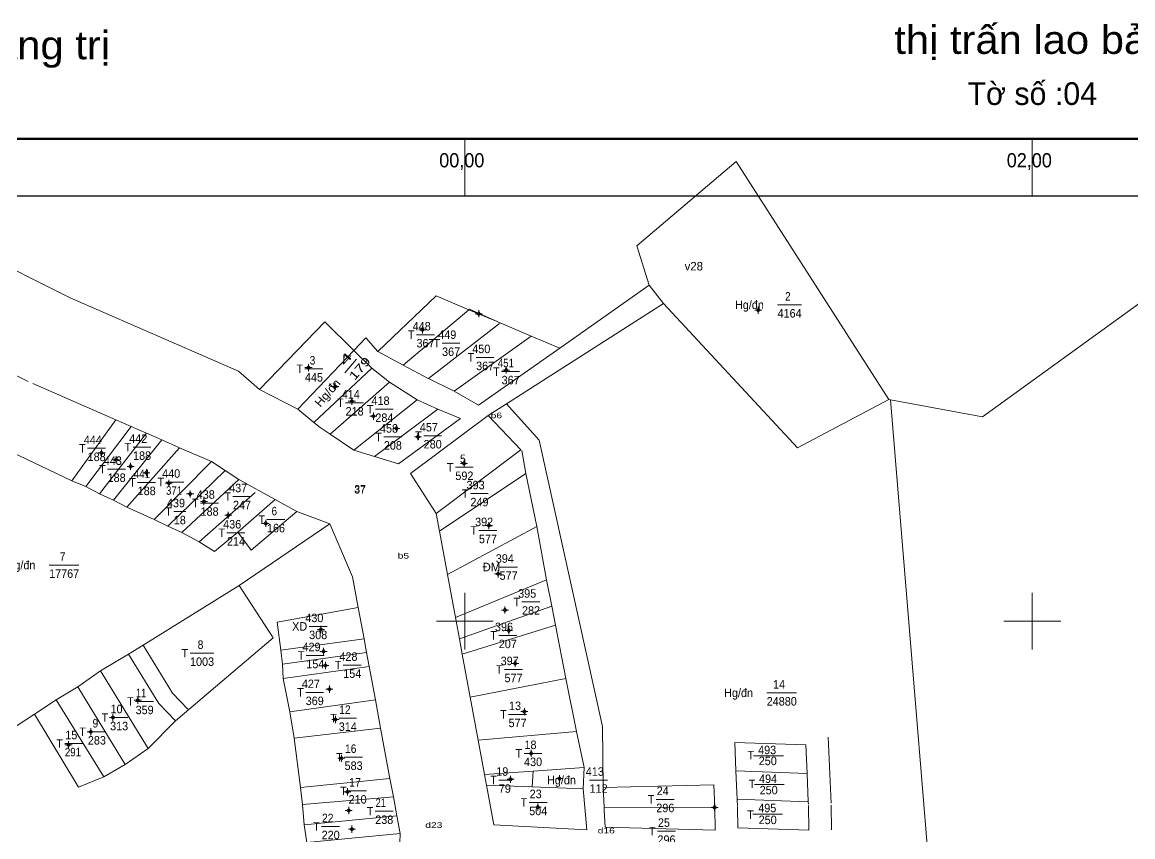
# Model space of a CAD drawing. Header units: metres. Extents: x 399630 to 400794, y 49521 to 50842.
# Drawn here: x 399844 to 400235.4, y 50524 to 50811.2 of the extents above; entities that cross this region are included whole.
import ezdxf
from ezdxf.enums import TextEntityAlignment as Align

# ---------------------------------------------------------------- set-up
doc = ezdxf.new("R2010")
doc.units = ezdxf.units.M
doc.header["$LTSCALE"] = 1.2
for name, color, linetype, lineweight in [('11', 7, 'Continuous', 13), ('15', 7, 'Continuous', 13), ('22', 7, 'Continuous', 13), ('63', 7, 'Continuous', 13)]:
    doc.layers.add(name, color=color, linetype=linetype, lineweight=lineweight)
doc.layers.add('50', color=7, linetype='Continuous')

msp = doc.modelspace()

# ---------------------------------------------------------------- hatches: boundary and pattern name
at = {"layer": '11'}
for points in [[(400005.063, 50708.413, 1), (400004.763, 50708.413, 1)], [(400103.583, 50709.662, 1), (400103.283, 50709.662, 1)], [(399985.237, 50702.733, 1), (399984.937, 50702.733, 1)], [(399945.09, 50689.417, 1), (399944.79, 50689.417, 1)], [(400014.725, 50688.537, 1), (400014.425, 50688.537, 1)], [(399954.518, 50682.735, 1), (399954.218, 50682.735, 1)], [(399960.374, 50677.54, 1), (399960.074, 50677.54, 1)], [(399967.944, 50672.3, 1), (399967.644, 50672.3, 1)], [(399976.071, 50667.978, 1), (399975.771, 50667.978, 1)], [(399983.672, 50665.017, 1), (399983.372, 50665.017, 1)], [(399872.153, 50659.302, 1), (399871.853, 50659.302, 1)], [(399877.281, 50656.942, 1), (399876.981, 50656.942, 1)], [(399999.916, 50655.638, 1), (399999.616, 50655.638, 1)], [(399882.411, 50654.578, 1), (399882.111, 50654.578, 1)], [(399887.959, 50652.343, 1), (399887.659, 50652.343, 1)], [(399895.844, 50648.632, 1), (399895.544, 50648.632, 1)], [(399903.371, 50644.867, 1), (399903.071, 50644.867, 1)], [(399908.237, 50642.166, 1), (399907.937, 50642.166, 1)], [(399916.832, 50637.33, 1), (399916.532, 50637.33, 1)], [(399930.005, 50634.475, 1), (399929.705, 50634.475, 1)], [(400008.67, 50633.72, 1), (400008.37, 50633.72, 1)], [(400011.899, 50616.698, 1), (400011.599, 50616.698, 1)], [(400014.294, 50603.954, 1), (400013.994, 50603.954, 1)], [(399949.452, 50597.083, 1), (399949.152, 50597.083, 1)], [(400015.675, 50596.687, 1), (400015.375, 50596.687, 1)], [(399950.371, 50589.341, 1), (399950.071, 50589.341, 1)], [(400017.903, 50585.145, 1), (400017.603, 50585.145, 1)], [(399951.018, 50584.394, 1), (399950.718, 50584.394, 1)], [(399952.453, 50576.05, 1), (399952.153, 50576.05, 1)], [(399884.926, 50572.168, 1), (399884.626, 50572.168, 1)], [(399876.18, 50566.031, 1), (399875.88, 50566.031, 1)], [(399954.601, 50565.358, 1), (399954.301, 50565.358, 1)], [(400021.169, 50568.141, 1), (400020.869, 50568.141, 1)], [(399868.358, 50560.997, 1), (399868.058, 50560.997, 1)], [(399860.498, 50556.465, 1), (399860.198, 50556.465, 1)], [(400023.558, 50553.381, 1), (400023.258, 50553.381, 1)], [(399956.69, 50551.688, 1), (399956.39, 50551.688, 1)], [(400016.31, 50544.261, 1), (400016.01, 50544.261, 1)], [(400033.528, 50544.512, 1), (400033.228, 50544.512, 1)], [(399958.768, 50539.857, 1), (399958.468, 50539.857, 1)], [(400025.881, 50534.496, 1), (400025.581, 50534.496, 1)], [(400088.2, 50534.357, 1), (400087.9, 50534.357, 1)], [(399959.238, 50533.264, 1), (399958.938, 50533.264, 1)], [(399960.38, 50526.703, 1), (399960.08, 50526.703, 1)]]:
    msp.add_hatch(color=256, dxfattribs=at).paths.add_polyline_path(points)

# ---------------------------------------------------------------- linework, layer by layer
for p, q in [((400103.43, 50710.91), (400103.43, 50710.29)), ((400004.29, 50708.41), (400003.66, 50708.41)), ((400004.91, 50709.66), (400004.91, 50709.04)), ((400004.91, 50707.79), (400004.91, 50707.16)), ((400006.16, 50708.41), (400005.54, 50708.41)), ((400102.81, 50709.66), (400102.18, 50709.66)), ((400103.43, 50709.04), (400103.43, 50708.41)), ((400104.68, 50709.66), (400104.06, 50709.66)), ((399984.46, 50702.73), (399983.84, 50702.73)), ((399985.09, 50703.98), (399985.09, 50703.36)), ((399985.09, 50702.11), (399985.09, 50701.48)), ((399986.34, 50702.73), (399985.71, 50702.73)), ((399944.94, 50690.67), (399944.94, 50690.04)), ((399944.31, 50689.42), (399943.69, 50689.42)), ((399944.94, 50688.79), (399944.94, 50688.17)), ((399946.19, 50689.42), (399945.56, 50689.42)), ((400013.95, 50688.54), (400013.32, 50688.54)), ((400014.57, 50689.79), (400014.57, 50689.16)), ((400014.57, 50687.91), (400014.57, 50687.29)), ((400015.82, 50688.54), (400015.2, 50688.54)), ((399953.74, 50682.74), (399953.12, 50682.74)), ((399954.37, 50683.99), (399954.37, 50683.36)), ((399955.62, 50682.74), (399954.99, 50682.74)), ((399954.37, 50682.11), (399954.37, 50681.49)), ((399960.22, 50678.79), (399960.22, 50678.16)), ((399959.6, 50677.54), (399958.97, 50677.54)), ((399960.22, 50676.91), (399960.22, 50676.29)), ((399961.47, 50677.54), (399960.85, 50677.54)), ((399967.17, 50672.3), (399966.54, 50672.3)), ((399967.79, 50673.55), (399967.79, 50672.93)), ((399967.79, 50671.68), (399967.79, 50671.05)), ((399969.04, 50672.3), (399968.42, 50672.3)), ((399975.3, 50667.98), (399974.67, 50667.98)), ((399975.92, 50669.23), (399975.92, 50668.6)), ((399975.92, 50667.35), (399975.92, 50666.73)), ((399977.17, 50667.98), (399976.55, 50667.98)), ((399982.9, 50665.02), (399982.27, 50665.02)), ((399983.52, 50666.27), (399983.52, 50665.64)), ((399983.52, 50664.39), (399983.52, 50663.77)), ((399984.77, 50665.02), (399984.15, 50665.02)), ((399871.38, 50659.3), (399870.75, 50659.3)), ((399872, 50660.55), (399872, 50659.93)), ((399873.25, 50659.3), (399872.63, 50659.3)), ((399872, 50658.68), (399872, 50658.05)), ((399876.51, 50656.94), (399875.88, 50656.94)), ((399877.13, 50658.19), (399877.13, 50657.57)), ((399877.13, 50656.32), (399877.13, 50655.69)), ((399878.38, 50656.94), (399877.76, 50656.94)), ((399882.26, 50655.83), (399882.26, 50655.2)), ((399999.14, 50655.64), (399998.52, 50655.64)), ((399999.77, 50656.89), (399999.77, 50656.26)), ((400001.02, 50655.64), (400000.39, 50655.64)), ((399881.64, 50654.58), (399881.01, 50654.58)), ((399882.26, 50653.95), (399882.26, 50653.33)), ((399883.51, 50654.58), (399882.89, 50654.58)), ((399887.18, 50652.34), (399886.56, 50652.34)), ((399887.81, 50653.59), (399887.81, 50652.97)), ((399887.81, 50651.72), (399887.81, 50651.09)), ((399889.06, 50652.34), (399888.43, 50652.34)), ((399999.77, 50655.01), (399999.77, 50654.39)), ((399895.07, 50648.63), (399894.44, 50648.63)), ((399895.69, 50649.88), (399895.69, 50649.26)), ((399895.69, 50648.01), (399895.69, 50647.38)), ((399896.94, 50648.63), (399896.32, 50648.63)), ((399902.6, 50644.87), (399901.97, 50644.87)), ((399903.22, 50646.12), (399903.22, 50645.49)), ((399903.22, 50644.24), (399903.22, 50643.62)), ((399904.47, 50644.87), (399903.85, 50644.87)), ((399908.09, 50643.42), (399908.09, 50642.79)), ((399907.46, 50642.17), (399906.84, 50642.17)), ((399908.09, 50641.54), (399908.09, 50640.92)), ((399909.34, 50642.17), (399908.71, 50642.17)), ((399916.06, 50637.33), (399915.43, 50637.33)), ((399916.68, 50638.58), (399916.68, 50637.96)), ((399916.68, 50636.71), (399916.68, 50636.08)), ((399917.93, 50637.33), (399917.31, 50637.33)), ((399929.86, 50635.73), (399929.86, 50635.1)), ((399929.23, 50634.48), (399928.61, 50634.48)), ((399929.86, 50633.85), (399929.86, 50633.23)), ((399931.11, 50634.48), (399930.48, 50634.48)), ((400007.9, 50633.72), (400007.27, 50633.72)), ((400008.52, 50634.97), (400008.52, 50634.35)), ((400008.52, 50633.1), (400008.52, 50632.47)), ((400009.77, 50633.72), (400009.15, 50633.72)), ((400011.12, 50616.7), (400010.5, 50616.7)), ((400011.75, 50617.95), (400011.75, 50617.32)), ((400011.75, 50616.07), (400011.75, 50615.45)), ((400013, 50616.7), (400012.37, 50616.7)), ((400014.14, 50605.2), (400014.14, 50604.58)), ((400013.52, 50603.95), (400012.89, 50603.95)), ((400014.14, 50603.33), (400014.14, 50602.7)), ((400015.39, 50603.95), (400014.77, 50603.95)), ((399948.68, 50597.08), (399948.05, 50597.08)), ((399949.3, 50598.33), (399949.3, 50597.71)), ((399949.3, 50596.46), (399949.3, 50595.83)), ((399950.55, 50597.08), (399949.93, 50597.08)), ((400014.9, 50596.69), (400014.28, 50596.69)), ((400015.53, 50597.94), (400015.53, 50597.31)), ((400016.78, 50596.69), (400016.15, 50596.69)), ((400015.53, 50596.06), (400015.53, 50595.44)), ((399949.6, 50589.34), (399948.97, 50589.34)), ((399950.22, 50590.59), (399950.22, 50589.97)), ((399950.22, 50588.72), (399950.22, 50588.09)), ((399951.47, 50589.34), (399950.85, 50589.34)), ((399950.87, 50585.64), (399950.87, 50585.02)), ((400017.13, 50585.14), (400016.5, 50585.14)), ((400017.75, 50586.39), (400017.75, 50585.77)), ((400019, 50585.14), (400018.38, 50585.14)), ((399950.24, 50584.39), (399949.62, 50584.39)), ((399950.87, 50583.77), (399950.87, 50583.14)), ((399952.12, 50584.39), (399951.49, 50584.39)), ((400017.75, 50584.52), (400017.75, 50583.89)), ((399952.3, 50577.3), (399952.3, 50576.67)), ((399884.78, 50573.42), (399884.78, 50572.79)), ((399951.68, 50576.05), (399951.05, 50576.05)), ((399952.3, 50575.42), (399952.3, 50574.8)), ((399953.55, 50576.05), (399952.93, 50576.05)), ((399884.15, 50572.17), (399883.53, 50572.17)), ((399884.78, 50571.54), (399884.78, 50570.92)), ((399886.03, 50572.17), (399885.4, 50572.17)), ((400021.02, 50569.39), (400021.02, 50568.77)), ((399875.41, 50566.03), (399874.78, 50566.03)), ((399876.03, 50567.28), (399876.03, 50566.66)), ((399876.03, 50565.41), (399876.03, 50564.78)), ((399877.28, 50566.03), (399876.66, 50566.03)), ((399953.83, 50565.36), (399953.2, 50565.36)), ((399954.45, 50566.61), (399954.45, 50565.98)), ((399955.7, 50565.36), (399955.08, 50565.36)), ((400020.39, 50568.14), (400019.77, 50568.14)), ((400021.02, 50567.52), (400021.02, 50566.89)), ((400022.27, 50568.14), (400021.64, 50568.14)), ((399868.21, 50562.25), (399868.21, 50561.62)), ((399954.45, 50564.73), (399954.45, 50564.11)), ((399860.35, 50557.71), (399860.35, 50557.09)), ((399867.58, 50561), (399866.96, 50561)), ((399868.21, 50560.37), (399868.21, 50559.75)), ((399869.46, 50561), (399868.83, 50561)), ((399859.72, 50556.46), (399859.1, 50556.46)), ((399860.35, 50555.84), (399860.35, 50555.21)), ((399861.6, 50556.46), (399860.97, 50556.46)), ((400022.78, 50553.38), (400022.16, 50553.38)), ((400023.41, 50554.63), (400023.41, 50554.01)), ((400024.66, 50553.38), (400024.03, 50553.38)), ((399955.92, 50551.69), (399955.29, 50551.69)), ((399956.54, 50552.94), (399956.54, 50552.31)), ((399956.54, 50551.06), (399956.54, 50550.44)), ((399957.79, 50551.69), (399957.17, 50551.69)), ((400023.41, 50552.76), (400023.41, 50552.13)), ((400016.16, 50545.51), (400016.16, 50544.89)), ((400033.38, 50545.76), (400033.38, 50545.14)), ((400015.54, 50544.26), (400014.91, 50544.26)), ((400016.16, 50543.64), (400016.16, 50543.01)), ((400017.41, 50544.26), (400016.79, 50544.26)), ((400032.75, 50544.51), (400032.13, 50544.51)), ((400033.38, 50543.89), (400033.38, 50543.26)), ((400034.63, 50544.51), (400034, 50544.51)), ((399957.99, 50539.86), (399957.37, 50539.86)), ((399958.62, 50541.11), (399958.62, 50540.48)), ((399958.62, 50539.23), (399958.62, 50538.61)), ((399959.87, 50539.86), (399959.24, 50539.86)), ((399959.09, 50534.51), (399959.09, 50533.89)), ((400025.11, 50534.5), (400024.48, 50534.5)), ((400025.73, 50535.75), (400025.73, 50535.12)), ((400025.73, 50533.87), (400025.73, 50533.25)), ((400026.98, 50534.5), (400026.36, 50534.5)), ((400087.42, 50534.36), (400086.8, 50534.36)), ((400088.05, 50535.61), (400088.05, 50534.98)), ((400088.05, 50533.73), (400088.05, 50533.11)), ((400089.3, 50534.36), (400088.67, 50534.36)), ((399958.46, 50533.26), (399957.84, 50533.26)), ((399959.09, 50532.64), (399959.09, 50532.01)), ((399960.34, 50533.26), (399959.71, 50533.26)), ((399959.61, 50526.7), (399958.98, 50526.7)), ((399960.23, 50527.95), (399960.23, 50527.33)), ((399960.23, 50526.08), (399960.23, 50525.45)), ((399961.48, 50526.7), (399960.86, 50526.7))]:
    msp.add_line(p, q, dxfattribs=at)
for points in [[(400103.43, 50710.29), (400102.81, 50709.66), (400103.43, 50709.04), (400104.06, 50709.66)], [(400004.91, 50709.04), (400004.29, 50708.41), (400004.91, 50707.79), (400005.54, 50708.41)], [(399985.09, 50703.36), (399984.46, 50702.73), (399985.09, 50702.11), (399985.71, 50702.73)], [(399944.94, 50690.04), (399944.31, 50689.42), (399944.94, 50688.79), (399945.56, 50689.42)], [(400014.57, 50689.16), (400013.95, 50688.54), (400014.57, 50687.91), (400015.2, 50688.54)], [(399954.37, 50683.36), (399953.74, 50682.74), (399954.37, 50682.11), (399954.99, 50682.74)], [(399960.22, 50678.16), (399959.6, 50677.54), (399960.22, 50676.91), (399960.85, 50677.54)], [(399967.79, 50672.93), (399967.17, 50672.3), (399967.79, 50671.68), (399968.42, 50672.3)], [(399975.92, 50668.6), (399975.3, 50667.98), (399975.92, 50667.35), (399976.55, 50667.98)], [(399983.52, 50665.64), (399982.9, 50665.02), (399983.52, 50664.39), (399984.15, 50665.02)], [(399872, 50659.93), (399871.38, 50659.3), (399872, 50658.68), (399872.63, 50659.3)], [(399877.13, 50657.57), (399876.51, 50656.94), (399877.13, 50656.32), (399877.76, 50656.94)], [(399882.26, 50655.2), (399881.64, 50654.58), (399882.26, 50653.95), (399882.89, 50654.58)], [(399999.77, 50656.26), (399999.14, 50655.64), (399999.77, 50655.01), (400000.39, 50655.64)], [(399887.81, 50652.97), (399887.18, 50652.34), (399887.81, 50651.72), (399888.43, 50652.34)], [(399895.69, 50649.26), (399895.07, 50648.63), (399895.69, 50648.01), (399896.32, 50648.63)], [(399903.22, 50645.49), (399902.6, 50644.87), (399903.22, 50644.24), (399903.85, 50644.87)], [(399908.09, 50642.79), (399907.46, 50642.17), (399908.09, 50641.54), (399908.71, 50642.17)], [(399916.68, 50637.96), (399916.06, 50637.33), (399916.68, 50636.71), (399917.31, 50637.33)], [(399929.86, 50635.1), (399929.23, 50634.48), (399929.86, 50633.85), (399930.48, 50634.48)], [(400008.52, 50634.35), (400007.9, 50633.72), (400008.52, 50633.1), (400009.15, 50633.72)], [(400011.75, 50617.32), (400011.12, 50616.7), (400011.75, 50616.07), (400012.37, 50616.7)], [(400014.14, 50604.58), (400013.52, 50603.95), (400014.14, 50603.33), (400014.77, 50603.95)], [(399949.3, 50597.71), (399948.68, 50597.08), (399949.3, 50596.46), (399949.93, 50597.08)], [(400015.53, 50597.31), (400014.9, 50596.69), (400015.53, 50596.06), (400016.15, 50596.69)], [(399950.22, 50589.97), (399949.6, 50589.34), (399950.22, 50588.72), (399950.85, 50589.34)], [(399950.87, 50585.02), (399950.24, 50584.39), (399950.87, 50583.77), (399951.49, 50584.39)], [(400017.75, 50585.77), (400017.13, 50585.14), (400017.75, 50584.52), (400018.38, 50585.14)], [(399952.3, 50576.67), (399951.68, 50576.05), (399952.3, 50575.42), (399952.93, 50576.05)], [(399884.78, 50572.79), (399884.15, 50572.17), (399884.78, 50571.54), (399885.4, 50572.17)], [(399876.03, 50566.66), (399875.41, 50566.03), (399876.03, 50565.41), (399876.66, 50566.03)], [(399954.45, 50565.98), (399953.83, 50565.36), (399954.45, 50564.73), (399955.08, 50565.36)], [(400021.02, 50568.77), (400020.39, 50568.14), (400021.02, 50567.52), (400021.64, 50568.14)], [(399868.21, 50561.62), (399867.58, 50561), (399868.21, 50560.37), (399868.83, 50561)], [(399860.35, 50557.09), (399859.72, 50556.46), (399860.35, 50555.84), (399860.97, 50556.46)], [(400023.41, 50554.01), (400022.78, 50553.38), (400023.41, 50552.76), (400024.03, 50553.38)], [(399956.54, 50552.31), (399955.92, 50551.69), (399956.54, 50551.06), (399957.17, 50551.69)], [(400016.16, 50544.89), (400015.54, 50544.26), (400016.16, 50543.64), (400016.79, 50544.26)], [(400033.38, 50545.14), (400032.75, 50544.51), (400033.38, 50543.89), (400034, 50544.51)], [(399958.62, 50540.48), (399957.99, 50539.86), (399958.62, 50539.23), (399959.24, 50539.86)], [(399959.09, 50533.89), (399958.46, 50533.26), (399959.09, 50532.64), (399959.71, 50533.26)], [(400025.73, 50535.12), (400025.11, 50534.5), (400025.73, 50533.87), (400026.36, 50534.5)], [(400088.05, 50534.98), (400087.42, 50534.36), (400088.05, 50533.73), (400088.67, 50534.36)], [(399960.23, 50527.33), (399959.61, 50526.7), (399960.23, 50526.08), (399960.86, 50526.7)]]:
    msp.add_lwpolyline(points, close=True, dxfattribs=at)
for centre in [(400004.913, 50708.413), (400103.433, 50709.662), (399985.087, 50702.733), (399944.94, 50689.417), (400014.575, 50688.537), (399954.368, 50682.735), (399960.224, 50677.54), (399967.794, 50672.3), (399975.921, 50667.978), (399983.522, 50665.017), (399872.003, 50659.302), (399877.131, 50656.942), (399999.766, 50655.638), (399882.261, 50654.578), (399887.809, 50652.343), (399895.694, 50648.632), (399903.221, 50644.867), (399908.087, 50642.166), (399916.682, 50637.33), (399929.855, 50634.475), (400008.52, 50633.72), (400011.749, 50616.698), (400014.144, 50603.954), (399949.302, 50597.083), (400015.525, 50596.687), (399950.221, 50589.341), (400017.753, 50585.145), (399950.868, 50584.394), (399952.303, 50576.05), (399884.776, 50572.168), (399876.03, 50566.031), (399954.451, 50565.358), (400021.019, 50568.141), (399868.208, 50560.997), (399860.348, 50556.465), (400023.408, 50553.381), (399956.54, 50551.688), (400016.16, 50544.261), (400033.378, 50544.512), (399958.618, 50539.857), (400025.731, 50534.496), (400088.05, 50534.357), (399959.088, 50533.264), (399960.23, 50526.703)]:
    msp.add_circle(centre, 0.15, dxfattribs=at)
at = {"layer": '15'}
for p, q in [((400110.23, 50711.54), (400118.63, 50711.54)), ((399983, 50701), (399989.3, 50701)), ((399992, 50698), (399998.3, 50698)), ((399957.77, 50687.61), (399961.89, 50692.38)), ((400004, 50693), (400010.3, 50693)), ((399943.68, 50688.98), (399949.98, 50688.98)), ((400013, 50688), (400019.3, 50688)), ((399958, 50677), (399964.3, 50677)), ((399968.49, 50674.73), (399974.79, 50674.73)), ((399971.48, 50664.97), (399977.78, 50664.97)), ((399985.52, 50665.4), (399991.82, 50665.4)), ((399867.1, 50660.95), (399873.4, 50660.95)), ((399883.11, 50661.38), (399889.41, 50661.38)), ((399874.14, 50653.59), (399880.44, 50653.59)), ((399996.69, 50654.26), (400002.99, 50654.26)), ((399884.73, 50648.94), (399891.03, 50648.94)), ((399894.72, 50649.07), (399901.02, 50649.07)), ((399918.32, 50643.97), (399924.62, 50643.97)), ((400002, 50645), (400008.3, 50645)), ((399906.9, 50641.67), (399913.2, 50641.67)), ((399897.46, 50638.66), (399901.66, 50638.66)), ((399930.29, 50635.82), (399936.59, 50635.82)), ((400005, 50632), (400011.3, 50632)), ((399916.21, 50631.18), (399922.51, 50631.18)), ((399853.53, 50619.79), (399864.03, 50619.79)), ((400012.28, 50619.1), (400018.58, 50619.1)), ((400020.17, 50606.78), (400026.47, 50606.78)), ((399945.17, 50598.18), (399951.47, 50598.18)), ((400012, 50595), (400018.3, 50595)), ((399903.18, 50588.74), (399911.58, 50588.74)), ((399944.17, 50587.93), (399950.47, 50587.93)), ((399957.18, 50584.53), (399963.48, 50584.53)), ((400014, 50583), (400020.3, 50583)), ((399943.94, 50574.92), (399950.24, 50574.92)), ((400106.41, 50574.76), (400116.91, 50574.76)), ((399884, 50571.72), (399890.3, 50571.72)), ((399875.02, 50566.04), (399881.32, 50566.04)), ((399955.6, 50565.83), (399961.9, 50565.83)), ((400015.44, 50567.16), (400021.74, 50567.16)), ((399867.18, 50561.02), (399873.48, 50561.02)), ((399859.07, 50556.87), (399865.37, 50556.87)), ((400020.89, 50553.42), (400027.19, 50553.42)), ((399957.65, 50552.06), (399963.95, 50552.06)), ((400101.79, 50552.57), (400112.29, 50552.57)), ((400012, 50544.02), (400016.2, 50544.02)), ((400044, 50544), (400050.3, 50544)), ((400102.1, 50542.4), (400112.6, 50542.4)), ((399959.06, 50540.19), (399965.36, 50540.19)), ((400022.71, 50536.11), (400029.01, 50536.11)), ((400067.5, 50537.18), (400073.8, 50537.18)), ((399968.45, 50533.02), (399974.75, 50533.02)), ((400101.48, 50531.92), (400111.98, 50531.92)), ((399949.57, 50527.64), (399955.87, 50527.64)), ((400067.91, 50526), (400074.21, 50526))]:
    msp.add_line(p, q, dxfattribs=at)
at = {"layer": '22'}
for p, q in [((400033.48, 50696.26), (400064.98, 50718.43)), ((400064.98, 50718.43), (400069.99, 50711.99)), ((399846.18, 50684.51), (399790.52, 50712.34)), ((400011.61, 50705.5), (400001.47, 50709.79)), ((400023.35, 50700.54), (400011.61, 50705.5)), ((399996.21, 50681.12), (400023.35, 50700.54)), ((400033.48, 50696.26), (400023.35, 50700.54)), ((399960.87, 50695.47), (399941.17, 50674.7)), ((399978.26, 50690.32), (399969.31, 50695.11)), ((399967.27, 50689.24), (399946.82, 50670.1)), ((399973.51, 50684.24), (399952.6, 50665.9)), ((399941.17, 50674.7), (399927.71, 50681.72)), ((399946.82, 50670.1), (399941.17, 50674.7)), ((399983.19, 50678.03), (399960.93, 50660.28)), ((399968.2, 50658.08), (399990.47, 50674.71)), ((399990.47, 50674.71), (399983.19, 50678.03)), ((400150.05, 50678.07), (400149.5, 50678.17)), ((400169.76, 50437.52), (400150.05, 50678.07)), ((399861.51, 50649.54), (399877.08, 50670.97)), ((399980.85, 50652.05), (400008.26, 50672.5)), ((399866.49, 50647.45), (399882.47, 50668.61)), ((399871.27, 50644.95), (399887.87, 50666.25)), ((399876.16, 50642.65), (399893.28, 50663.89)), ((399880.96, 50640.17), (399899.53, 50661.16)), ((399890.55, 50635.9), (399910.75, 50656.26)), ((399895.39, 50633.51), (399915.58, 50653.13)), ((399989.94, 50638.01), (399980.85, 50652.05)), ((399991.09, 50631.69), (400021.5, 50652.07)), ((399900.31, 50631.29), (399920.39, 50650.01)), ((399920.39, 50650.01), (399933.23, 50642.91)), ((399926.17, 50645.35), (399906.46, 50627.95)), ((399920.03, 50631.34), (399933.23, 50642.91)), ((399933.23, 50642.91), (399940.87, 50638.7)), ((399940.87, 50638.7), (399952.44, 50634.35)), ((399989.94, 50638.01), (399991.09, 50631.69)), ((399952.44, 50634.35), (399920.51, 50612.63)), ((399991.09, 50631.69), (399993.89, 50616.47)), ((399993.89, 50616.47), (400025.35, 50633.36)), ((399906.46, 50627.95), (399900.31, 50631.29)), ((399996.69, 50601.31), (400028.81, 50614.58)), ((399998.09, 50593.78), (400030.65, 50605.26)), ((399999.09, 50588.36), (400031.97, 50598.59)), ((399935.24, 50589.81), (399964.52, 50593.83)), ((399935.73, 50584.83), (399965.42, 50588.92)), ((399935.99, 50579.84), (399966.33, 50584.02)), ((399880.38, 50549.54), (399863.66, 50576.92)), ((400001.89, 50573.21), (400035.67, 50579.85)), ((399856.06, 50572.26), (399872.81, 50545.11)), ((399888.41, 50555.1), (399898.08, 50564.84)), ((399939.83, 50558.78), (399970.35, 50562.28)), ((400039.37, 50561.11), (400004.69, 50558.08)), ((399942.08, 50541.32), (399939.83, 50558.78)), ((400128.09, 50559.08), (400129.08, 50535.88)), ((400024.15, 50547.14), (400006.94, 50545.92)), ((399942.08, 50541.32), (399973.64, 50544.53)), ((400007.62, 50542.24), (400023.72, 50541.6)), ((400041.71, 50540.88), (400023.72, 50541.6)), ((399942.86, 50535.44), (399974.83, 50538.06)), ((400048.82, 50541.4), (400049.13, 50534.41)), ((400049.13, 50534.41), (400049.18, 50533.34)), ((400088.11, 50534.36), (400049.13, 50534.41)), ((400096.05, 50537.21), (400121.06, 50536.35)), ((400121.06, 50536.35), (400121.09, 50535.54)), ((400129.28, 50526.51), (400129.1, 50535.2)), ((399943.36, 50528.25), (399976.06, 50531.43)), ((399944.39, 50521.95), (399977.21, 50525.2)), ((399977.21, 50525.2), (399977.04, 50518.53))]:
    msp.add_line(p, q, dxfattribs=at)
for points in [[(400064.98, 50718.43), (400060.62, 50732.38), (400095.64, 50762.01), (400149.5, 50678.17)], [(400533.34, 50604.52), (400260.06, 50762.25), (400238.93, 50712.92), (400182.48, 50672.09), (400150.05, 50678.07)], [(399927.71, 50681.72), (399920.23, 50688.14), (399860.94, 50714.03), (399794.33, 50747.33)], [(400001.47, 50709.79), (399989.93, 50714.66), (399969.31, 50695.11)], [(399861.51, 50649.54), (399786.5, 50685.27), (399790.52, 50712.34)], [(400001.47, 50709.79), (400001.66, 50709.95), (400011.61, 50705.5)], [(400008.26, 50672.5), (400014.72, 50676.63), (400069.99, 50711.99)], [(400069.99, 50711.99), (400117.23, 50661.08), (400149.5, 50678.17)], [(399987.08, 50685.61), (399978.26, 50690.32), (400001.47, 50709.79)], [(399927.71, 50681.72), (399950.72, 50705.52), (399960.87, 50695.47)], [(399996.21, 50681.12), (399987.24, 50685.53), (400012.25, 50705.01)], [(399969.31, 50695.11), (399965.12, 50699.89), (399960.87, 50695.47)], [(399983.19, 50678.03), (399973.51, 50684.24), (399967.27, 50689.24), (399960.87, 50695.47)], [(400033.48, 50696.26), (400004.86, 50676.11), (399996.21, 50681.12)], [(399910.75, 50656.26), (399899.53, 50661.16), (399893.28, 50663.89), (399887.87, 50666.25), (399882.47, 50668.61), (399877.08, 50670.97), (399847.73, 50683.78)], [(399968.2, 50658.08), (399976.65, 50655.52), (399998.55, 50671.5), (399990.47, 50674.71)], [(400048.82, 50541.4), (400048.54, 50562.86), (400026.27, 50663.8), (400014.72, 50676.63)], [(399989.94, 50638.01), (400019.78, 50660.42), (400008.26, 50672.5)], [(399952.6, 50665.9), (399949, 50668.33), (399946.82, 50670.1)], [(399952.6, 50665.9), (399960.93, 50660.28), (399968.2, 50658.08)], [(400039.37, 50561.11), (400035.67, 50579.85), (400031.97, 50598.59), (400030.65, 50605.26), (400028.81, 50614.58), (400025.35, 50633.36), (400021.5, 50652.07), (400020.1, 50660.14)], [(399910.75, 50656.26), (399915.58, 50653.13), (399920.39, 50650.01)], [(399900.31, 50631.29), (399895.39, 50633.51), (399890.55, 50635.9), (399880.96, 50640.17), (399876.16, 50642.65), (399871.27, 50644.95), (399866.49, 50647.45), (399861.51, 50649.54)], [(399940.87, 50638.7), (399924.68, 50625.07), (399920.03, 50631.34)], [(399962.48, 50604.86), (399960.47, 50615.7), (399952.44, 50634.35)], [(399906.46, 50627.95), (399911.8, 50624.58), (399920.03, 50631.34)], [(399993.89, 50616.47), (399996.69, 50601.31), (399998.09, 50593.78), (399999.09, 50588.36), (400001.89, 50573.21), (400004.69, 50558.08), (400006.94, 50545.92), (400007.62, 50542.24)], [(399920.51, 50612.63), (399886.64, 50591.51), (399881.55, 50588.33)], [(399898.08, 50564.84), (399932.5, 50594.13), (399920.51, 50612.63)], [(399935.24, 50589.81), (399933.85, 50599.71), (399962.48, 50604.86)], [(399962.48, 50604.86), (399964.52, 50593.83), (399965.42, 50588.92), (399966.33, 50584.02), (399968.51, 50572.23), (399970.35, 50562.28), (399973.64, 50544.53), (399974.83, 50538.06), (399976.06, 50531.43), (399977.21, 50525.2)], [(399902.4, 50569.01), (399896.96, 50574.63), (399886.64, 50591.51)], [(399938.39, 50568.08), (399935.99, 50579.84), (399935.73, 50584.83), (399935.24, 50589.81)], [(399753.18, 50497.57), (399753.9, 50503.91), (399754.25, 50505.82), (399848.33, 50567.26), (399856.06, 50572.26), (399863.66, 50576.92), (399871.68, 50582.54), (399881.55, 50588.33)], [(399898.08, 50564.84), (399892.19, 50570.94), (399881.55, 50588.33)], [(399872.81, 50545.11), (399880.38, 50549.54), (399888.41, 50555.1), (399871.68, 50582.54)], [(399939.83, 50558.78), (399938.39, 50568.08), (399968.51, 50572.23)], [(399872.81, 50545.11), (399863.83, 50541.48), (399848.33, 50567.26)], [(400041.71, 50540.88), (400042.1, 50548.42), (400039.37, 50561.11)], [(400095.57, 50547.23), (400095.14, 50557.24), (400120.2, 50556.38), (400120.63, 50546.37)], [(400042.1, 50548.42), (400024.15, 50547.14), (400023.72, 50541.6)], [(400121.06, 50536.35), (400120.63, 50546.37), (400095.57, 50547.23), (400096.1, 50534.7)], [(400007.62, 50542.24), (400010.21, 50528.23), (400043.04, 50526.46), (400041.71, 50540.88)], [(400048.82, 50541.4), (400087.77, 50542.35), (400088.11, 50534.36)], [(399944.39, 50521.95), (399943.36, 50528.25), (399942.86, 50535.44), (399942.08, 50541.32)], [(400049.18, 50533.34), (400049.46, 50527.42), (400088.27, 50526.36), (400088.11, 50534.36)], [(400121.1, 50535.03), (400121.28, 50526.34), (400096.26, 50527.2), (400096.11, 50534.41)]]:
    msp.add_lwpolyline(points, dxfattribs=at)
at = {"layer": '63'}
for p, q in [((400000, 50750), (400000, 50770)), ((400200, 50750), (400200, 50770)), ((400000, 50590), (400000, 50610)), ((400200, 50590), (400200, 50610)), ((399990, 50600), (400010, 50600)), ((400190, 50600), (400210, 50600))]:
    msp.add_line(p, q, dxfattribs=at)
at = {"layer": '63', "lineweight": 53}
msp.add_lwpolyline([(399630, 49630), (399630, 50770), (400770, 50770), (400770, 49630)], close=True, dxfattribs=at)
at = {"layer": '63', "lineweight": 25}
msp.add_lwpolyline([(399650, 49650), (399650, 50750), (400750, 50750), (400750, 49650)], close=True, dxfattribs=at)

# ---------------------------------------------------------------- texts
at = {"layer": '15'}
for s, width, p in [('2', 0.85, (400112.93, 50713.04)), ('Hg/đn', 0.95, (400095.23, 50710.04)), ('4164', 0.95, (400110.23, 50707.04)), ('T', 0.95, (399980, 50699.5)), ('448', 0.95, (399981.65, 50702.5)), ('449', 0.95, (399990.65, 50699.5)), ('367', 0.95, (399983, 50696.5)), ('T', 0.95, (399989, 50696.5)), ('367', 0.95, (399992, 50693.5)), ('T', 0.95, (400001, 50691.5)), ('450', 0.95, (400002.65, 50694.5)), ('T', 0.95, (399940.68, 50687.48)), ('3', 0.9, (399945.33, 50690.48)), ('367', 0.95, (400004, 50688.5)), ('451', 0.85, (400011.65, 50689.5)), ('445', 0.95, (399943.68, 50684.48)), ('T', 0.95, (400010, 50686.5)), ('367', 0.95, (400013, 50683.5)), ('414', 0.95, (399956.65, 50678.5)), ('418', 0.95, (399967.14, 50676.23)), ('T', 0.95, (399955, 50675.5)), ('218', 0.95, (399958, 50672.5)), ('T', 0.95, (399965.49, 50673.23)), ('284', 0.95, (399968.49, 50670.23)), ('458', 0.95, (399970.13, 50666.47)), ('T', 0.95, (399982.52, 50663.9)), ('457', 0.95, (399984.17, 50666.9)), ('444', 0.95, (399865.75, 50662.45)), ('T', 0.95, (399880.11, 50659.88)), ('442', 0.95, (399881.76, 50662.88)), ('T', 0.95, (399968.48, 50663.47)), ('208', 0.95, (399971.48, 50660.47)), ('280', 0.95, (399985.52, 50660.9)), ('T', 0.95, (399864.1, 50659.45)), ('188', 0.95, (399867.1, 50656.45)), ('188', 0.95, (399883.11, 50656.88)), ('T', 0.95, (399871.14, 50652.09)), ('443', 0.95, (399872.79, 50655.09)), ('T', 0.95, (399993.69, 50652.76)), ('5', 0.9, (399998.34, 50655.76)), ('188', 0.95, (399874.14, 50649.09)), ('441', 0.85, (399883.38, 50650.44)), ('440', 0.95, (399893.37, 50650.57)), ('592', 0.95, (399996.69, 50649.76)), ('T', 0.95, (399881.73, 50647.44)), ('188', 0.95, (399884.73, 50644.44)), ('T', 0.95, (399891.72, 50647.57)), ('371', 0.85, (399894.72, 50644.57)), ('437', 0.95, (399916.97, 50645.47)), ('393', 0.95, (400000.65, 50646.5)), ('438', 0.95, (399905.55, 50643.17)), ('T', 0.95, (399915.32, 50642.47)), ('T', 0.95, (399999, 50643.5)), ('249', 0.95, (400002, 50640.5)), ('T', 0.95, (399894.46, 50637.16)), ('439', 0.95, (399895.06, 50640.16)), ('T', 0.95, (399903.9, 50640.17)), ('188', 0.95, (399906.9, 50637.17)), ('247', 0.95, (399918.32, 50639.47)), ('6', 0.85, (399931.94, 50637.32)), ('18', 0.95, (399897.46, 50634.16)), ('436', 0.95, (399914.86, 50632.68)), ('T', 0.95, (399927.29, 50634.32)), ('392', 0.95, (400003.65, 50633.5)), ('T', 0.95, (399913.21, 50629.68)), ('166', 0.95, (399930.29, 50631.32)), ('T', 0.95, (400002, 50630.5)), ('214', 0.95, (399916.21, 50626.68)), ('577', 0.95, (400005, 50627.5)), ('7', 0.9, (399857.28, 50621.29)), ('Hg/đn', 0.95, (399838.53, 50618.29)), ('394', 0.95, (400010.93, 50620.6)), ('17767', 0.95, (399853.53, 50615.29)), ('577', 0.95, (400012.28, 50614.6)), ('T', 0.95, (400017.17, 50605.28)), ('395', 0.95, (400018.82, 50608.28)), ('282', 0.95, (400020.17, 50602.28)), ('430', 0.95, (399943.82, 50599.68)), ('XD', 0.95, (399939.17, 50596.68)), ('308', 0.95, (399945.17, 50593.68)), ('T', 0.95, (400009, 50593.5)), ('396', 0.95, (400010.65, 50596.5)), ('8', 0.9, (399905.88, 50590.24)), ('429', 0.95, (399942.82, 50589.43)), ('207', 0.95, (400012, 50590.5)), ('T', 0.95, (399900.18, 50587.24)), ('T', 0.95, (399941.17, 50586.43)), ('428', 0.95, (399955.83, 50586.03)), ('1003', 0.95, (399903.18, 50584.24)), ('154', 0.95, (399944.17, 50583.43)), ('T', 0.95, (399954.18, 50583.03)), ('397', 0.95, (400012.65, 50584.5)), ('154', 0.95, (399957.18, 50580.03)), ('T', 0.95, (400011, 50581.5)), ('577', 0.95, (400014, 50578.5)), ('427', 0.95, (399942.59, 50576.42)), ('14', 0.95, (400108.66, 50576.26)), ('T', 0.95, (399881, 50570.22)), ('11', 0.8, (399884.15, 50573.22)), ('T', 0.95, (399940.94, 50573.42)), ('369', 0.95, (399943.94, 50570.42)), ('Hg/đn', 0.95, (400091.41, 50573.26)), ('24880', 0.95, (400106.41, 50570.26)), ('10', 0.95, (399875.17, 50567.54)), ('359', 0.95, (399884, 50567.22)), ('12', 0.9, (399955.75, 50567.33)), ('13', 0.95, (400015.59, 50568.66)), ('9', 0.9, (399868.84, 50562.52)), ('T', 0.95, (399872.02, 50564.54)), ('T', 0.95, (399952.6, 50564.33)), ('T', 0.95, (400012.44, 50565.66)), ('577', 0.95, (400015.44, 50562.66)), ('15', 0.95, (399859.22, 50558.37)), ('T', 0.95, (399864.18, 50559.52)), ('313', 0.95, (399875.02, 50561.54)), ('314', 0.95, (399955.6, 50561.33)), ('T', 0.95, (399856.07, 50555.37)), ('283', 0.95, (399867.18, 50556.52)), ('18', 0.95, (400021.04, 50554.92)), ('291', 0.85, (399859.07, 50552.37)), ('T', 0.95, (399954.65, 50550.56)), ('16', 0.9, (399957.8, 50553.56)), ('T', 0.95, (400017.89, 50551.92)), ('T', 0.95, (400099.67, 50551.29)), ('493', 0.95, (400103.37, 50553.11)), ('583', 0.95, (399957.65, 50547.56)), ('430', 0.95, (400020.89, 50548.92)), ('250', 0.95, (400103.6, 50549.26)), ('T', 0.95, (400009, 50542.52)), ('19', 0.95, (400011.1, 50545.52)), ('Hg/đn', 0.95, (400029, 50542.5)), ('413', 0.95, (400042.65, 50545.5)), ('494', 0.95, (400103.7, 50542.97)), ('T', 0.95, (399956.06, 50538.69)), ('17', 0.95, (399959.21, 50541.69)), ('79', 0.95, (400012, 50539.52)), ('112', 0.95, (400044, 50539.5)), ('24', 0.95, (400067.65, 50538.68)), ('T', 0.95, (400100.08, 50541.16)), ('250', 0.95, (400103.92, 50538.96)), ('210', 0.95, (399959.06, 50535.69)), ('23', 0.95, (400022.86, 50537.61)), ('T', 0.95, (400064.5, 50535.68)), ('T', 0.95, (399965.45, 50531.52)), ('21', 0.8, (399968.6, 50534.52)), ('T', 0.95, (400019.71, 50534.61)), ('504', 0.95, (400022.71, 50531.61)), ('296', 0.95, (400067.5, 50532.68)), ('495', 0.95, (400103.43, 50532.65)), ('22', 0.9, (399949.72, 50529.14)), ('238', 0.95, (399968.45, 50528.52)), ('25', 0.95, (400068.06, 50527.5)), ('T', 0.95, (400099.53, 50530.33)), ('250', 0.95, (400103.57, 50528.47)), ('T', 0.95, (399946.57, 50526.14)), ('220', 0.95, (399949.57, 50523.14)), ('T', 0.95, (400064.91, 50524.5)), ('296', 0.95, (400067.91, 50521.5))]:
    msp.add_text(s, height=3, dxfattribs=dict(at, width=width)).set_placement(p)
for s, width, p in [('4', 2.05, (399957.71, 50689.84)), ('179', 1.35, (399961.18, 50684.67)), ('Hg/đn', 1.05, (399949.1, 50675.27))]:
    msp.add_text(s, height=3, rotation=49.193, dxfattribs=dict(at, width=width)).set_placement(p)
msp.add_text('ĐM', height=3, dxfattribs=at).set_placement((400006.28, 50617.6))
at = {"layer": '22', "width": 1.1}
msp.add_text('Huyện hướng hoá - tỉnh quảng trị', height=10, dxfattribs=at).set_placement((399766.3, 50798.1), align=Align.CENTER)
at = {"layer": '50'}
msp.add_text('v28  ', height=3, dxfattribs=at).set_placement((400081.835, 50723.65), align=Align.CENTER)
msp.add_text('v28  ', height=3, dxfattribs=at).set_placement((400081.835, 50723.65), align=Align.CENTER)
for s, height, width, p in [('b6  ', 2, 1.35, (400012.135, 50671.54)), ('37  ', 3, 0.9, (399964.095, 50645)), ('37  ', 2, 1.35, (399964.105, 50645.5)), ('37  ', 2, 1.35, (399964.105, 50645.5)), ('37  ', 2, 1.35, (399964.105, 50645.5)), ('37  ', 2, 1.35, (399964.105, 50645.5)), ('37  ', 2, 1.35, (399964.105, 50645.5)), ('b5  ', 2, 1.35, (399979.375, 50622.08)), ('d23  ', 2, 1.35, (399990.105, 50527.14)), ('d23  ', 2, 1.35, (399990.105, 50527.14)), ('d23  ', 2, 1.35, (399990.105, 50527.14)), ('d16  ', 2, 1.35, (400050.875, 50525.18)), ('d16  ', 2, 1.35, (400050.875, 50525.18)), ('d16  ', 2, 1.35, (400050.875, 50525.18))]:
    msp.add_text(s, height=height, dxfattribs=dict(at, width=width)).set_placement(p, align=Align.CENTER)
at = {"layer": '63', "width": 1.1}
msp.add_text('thị trấn lao bảo', height=10, dxfattribs=at).set_placement((400200.005, 50800), align=Align.CENTER)
at = {"layer": '63'}
msp.add_text('Tờ số :04', height=8, dxfattribs=at).set_placement((400199.995, 50782), align=Align.CENTER)
at = {"layer": '63', "width": 0.95}
for s, p in [('00,00', (399991, 50760)), ('02,00', (400191, 50760))]:
    msp.add_text(s, height=5, dxfattribs=at).set_placement(p)

doc.saveas('drawing.dxf')
